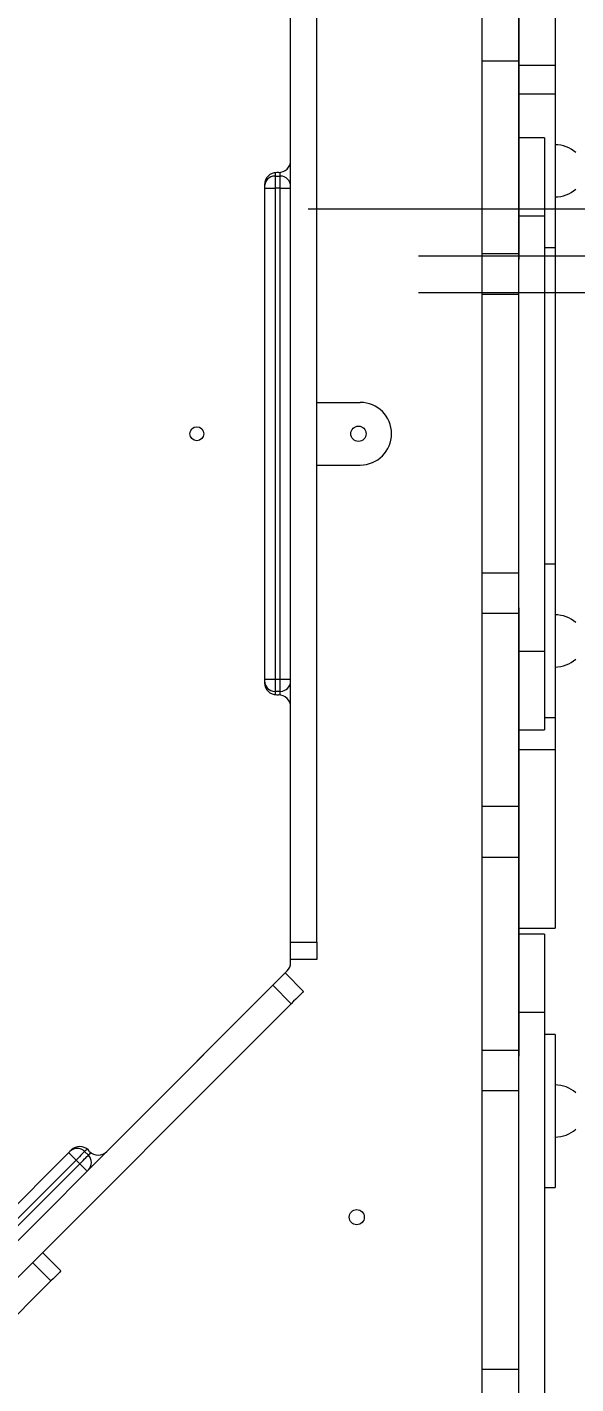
# Model space of a CAD drawing. Header units: millimetres. Extents: x -5427 to 5041, y -4732 to 3732.
# Drawn here: x 201 to 516, y 636 to 1415 of the extents above; entities that cross this region are included whole.
import ezdxf

# ---------------------------------------------------------------- set-up
doc = ezdxf.new("R2010")
doc.units = ezdxf.units.MM
doc.layers.add('DIKOM_ОБЪЕКТ', color=7, linetype='Continuous')
doc.layers.add('DIKOM_РАЗМЕР_ОБЪЕКТА', color=7, linetype='Continuous')
doc.styles.add('style1', font='arial.ttf', dxfattribs={"width": 0.8})
doc.dimstyles.new('1-50', dxfattribs={"dimtxt": 300, "dimasz": 200, "dimexe": 100, "dimexo": 0, "dimgap": 100, "dimtad": 1, "dimtxsty": 'style1', "dimcen": 200, "dimclrd": 7, "dimclre": 7, "dimclrt": 7, "dimadec": 1, "dimazin": 2, "dimtfac": 1, "dimtmove": 0, "dimatfit": 2, "dimfxl": 0, "dimlwd": 25, "dimlwe": 18, "dimarcsym": 0})

# ---------------------------------------------------------------- blocks, each defined once
blk = doc.blocks.new('*D2')
at = {"layer": 'Defpoints', "color": 0, "transparency": 16777216}
for p in [(3071.69, 1268.63), (-2679.76, 366.63), (3071.69, -4057.3)]:
    blk.add_point(p, dxfattribs=at)
at = {"layer": 'DIKOM_РАЗМЕР_ОБЪЕКТА', "color": 7, "lineweight": 18, "transparency": 16777216}
for p, q in [((3071.69, 1268.63), (3071.69, -4157.3)), ((-2679.76, 366.63), (-2679.76, -4157.3))]:
    blk.add_line(p, q, dxfattribs=at)
at = {"layer": 'DIKOM_РАЗМЕР_ОБЪЕКТА', "color": 7, "lineweight": 25, "transparency": 16777216}
blk.add_line((-2479.76, -4057.3), (2871.69, -4057.3), dxfattribs=at)
at = {"layer": 'DIKOM_РАЗМЕР_ОБЪЕКТА', "color": 7, "transparency": 16777216}
for points in [[(-2479.76, -4023.97), (-2479.76, -4090.63), (-2679.76, -4057.3)], [(2871.69, -4023.97), (2871.69, -4090.63), (3071.69, -4057.3)]]:
    blk.add_solid(points, dxfattribs=at)
at = {"layer": 'DIKOM_РАЗМЕР_ОБЪЕКТА', "color": 7, "transparency": 16777216, "insert": (195.97, -3804.13), "char_height": 300, "attachment_point": 5, "style": 'style1'}
blk.add_mtext('5700', dxfattribs=at)

msp = doc.modelspace()

# ---------------------------------------------------------------- linework, layer by layer
at = {"layer": 'DIKOM_ОБЪЕКТ', "color": 7, "linetype": 'Continuous', "lineweight": 15}
for p, q in [((504.241, 1495.681), (504.241, 1393.214)), ((352.241, 1338.634), (352.241, 1485.252)), ((352.241, 889.634), (352.241, 1473.634)), ((367.241, 889.634), (367.241, 1473.634)), ((483.341, 1439.718), (483.341, 1381.05)), ((462.241, 1425.051), (462.241, 1395.717)), ((483.241, 1425.051), (483.241, 1395.717)), ((483.241, 1395.717), (462.241, 1395.717)), ((462.241, 1395.717), (462.241, 1284.926)), ((483.241, 1395.717), (483.241, 1284.926)), ((504.241, 1393.214), (483.341, 1393.214)), ((504.241, 1393.214), (504.241, 1376.634)), ((483.341, 1381.05), (483.241, 1381.05)), ((483.341, 1381.05), (483.341, 1288.87)), ((504.241, 1376.634), (483.341, 1376.634)), ((504.241, 1376.634), (504.241, 1288.634)), ((498.241, 1351.634), (483.341, 1351.634)), ((498.241, 1351.634), (498.241, 1306.634)), ((351.949, 1336.634), (352.241, 1336.634)), ((343.241, 1331.562), (343.241, 1329.634)), ((343.241, 1329.634), (343.241, 1322.634)), ((343.241, 1329.634), (346.241, 1329.634)), ((345.241, 1331.634), (344.241, 1331.634)), ((346.241, 1329.634), (346.241, 1331.706)), ((346.241, 1322.634), (346.241, 1329.634)), ((337.241, 1324.634), (337.241, 1038.634)), ((337.241, 1322.634), (343.241, 1322.634)), ((346.241, 1322.634), (343.241, 1322.634)), ((343.241, 1322.634), (343.241, 1040.634)), ((346.241, 1040.634), (346.241, 1322.634)), ((346.241, 1322.634), (352.241, 1322.634)), ((615.011, 1310.634), (362.241, 1310.634)), ((498.241, 1306.634), (483.341, 1306.634)), ((498.241, 1306.634), (498.241, 1056.634)), ((483.341, 1288.87), (483.241, 1288.87)), ((483.341, 1288.87), (483.341, 1281.634)), ((498.241, 1288.634), (504.241, 1288.634)), ((504.241, 1288.634), (504.241, 1106.634)), ((686.158, 1283.634), (425.741, 1283.634)), ((483.241, 1284.926), (462.241, 1284.926)), ((462.241, 1284.926), (462.241, 1261.634)), ((483.241, 1284.926), (483.241, 1261.634)), ((483.341, 1281.634), (483.241, 1281.634)), ((686.158, 1262.634), (425.741, 1262.634)), ((483.241, 1261.634), (462.241, 1261.634)), ((462.241, 1261.634), (462.241, 1101.634)), ((483.241, 1261.634), (483.241, 1101.634)), ((367.241, 1199.634), (392.241, 1199.634)), ((367.241, 1163.634), (392.241, 1163.634)), ((504.241, 1106.634), (498.241, 1106.634)), ((504.241, 1106.634), (504.241, 1018.634)), ((483.241, 1101.634), (462.241, 1101.634)), ((462.241, 1101.634), (462.241, 1078.342)), ((483.241, 1101.634), (483.241, 1078.342)), ((483.241, 1078.342), (462.241, 1078.342)), ((462.241, 1078.342), (462.241, 967.551)), ((483.341, 1081.634), (483.241, 1081.634)), ((483.241, 1078.342), (483.241, 967.551)), ((483.341, 1081.634), (483.341, 1074.398)), ((483.341, 1074.398), (483.241, 1074.398)), ((483.341, 1074.398), (483.341, 982.218)), ((498.241, 1056.634), (483.341, 1056.634)), ((498.241, 1056.634), (498.241, 1011.634)), ((337.241, 1040.634), (343.241, 1040.634)), ((343.241, 1040.634), (343.241, 1033.634)), ((343.241, 1040.634), (346.241, 1040.634)), ((346.241, 1033.634), (346.241, 1040.634)), ((346.241, 1040.634), (352.241, 1040.634)), ((346.241, 1033.634), (343.241, 1033.634)), ((343.241, 1033.634), (343.241, 1031.706)), ((344.241, 1031.634), (345.241, 1031.634)), ((346.241, 1031.562), (346.241, 1033.634)), ((351.949, 1026.634), (352.241, 1026.634)), ((352.241, 878.015), (352.241, 1024.634)), ((498.241, 1018.634), (504.241, 1018.634)), ((504.241, 1018.634), (504.241, 1000.054)), ((483.341, 1011.634), (498.241, 1011.634)), ((504.241, 1000.054), (483.341, 1000.054)), ((504.241, 1000.054), (504.241, 897.587)), ((483.341, 982.218), (483.241, 982.218)), ((483.341, 982.218), (483.341, 923.55)), ((483.241, 967.551), (462.241, 967.551)), ((462.241, 967.551), (462.241, 938.217)), ((483.241, 967.551), (483.241, 938.217)), ((483.241, 938.217), (462.241, 938.217)), ((462.241, 938.217), (462.241, 827.425)), ((483.241, 938.217), (483.241, 827.425)), ((483.341, 923.55), (483.241, 923.55)), ((483.341, 923.55), (483.341, 831.37)), ((483.341, 897.587), (504.241, 897.587)), ((352.241, 889.634), (367.241, 889.634)), ((367.241, 889.634), (367.241, 879.634)), ((498.241, 894.134), (483.341, 894.134)), ((498.241, 894.134), (498.241, 849.134)), ((246.515, 769.39), (350.19, 873.066)), ((367.241, 879.634), (352.241, 879.634)), ((349.046, 871.921), (359.652, 861.315)), ((-70.976, 451.9), (341.975, 864.85)), ((352.581, 854.244), (341.975, 864.85)), ((-60.369, 441.293), (352.581, 854.244)), ((498.241, 849.134), (483.341, 849.134)), ((498.241, 849.134), (498.241, 599.134)), ((504.241, 836.634), (498.241, 836.634)), ((504.241, 836.634), (504.241, 748.634)), ((483.241, 827.425), (462.241, 827.425)), ((462.241, 827.425), (462.241, 804.134)), ((483.341, 831.37), (483.241, 831.37)), ((483.241, 827.425), (483.241, 804.134)), ((483.341, 831.37), (483.341, 824.134)), ((483.341, 824.134), (483.241, 824.134)), ((483.241, 804.134), (462.241, 804.134)), ((462.241, 804.134), (462.241, 644.134)), ((483.241, 804.134), (483.241, 644.134)), ((226.009, 770.098), (23.777, 567.865)), ((228.838, 764.441), (29.434, 565.037)), ((230.959, 762.319), (228.838, 764.441)), ((233.787, 769.39), (235.909, 767.269)), ((236.616, 769.39), (235.909, 770.098)), ((31.555, 562.916), (230.959, 762.319)), ((498.241, 748.634), (504.241, 748.634)), ((220.165, 700.755), (209.629, 711.291)), ((214.426, 695.017), (203.89, 705.552)), ((173.979, 654.569), (214.426, 695.017)), ((483.241, 644.134), (462.241, 644.134)), ((462.241, 644.134), (462.241, 620.842)), ((483.241, 644.134), (483.241, 620.842))]:
    msp.add_line(p, q, dxfattribs=at)
at = {"layer": 'DIKOM_ОБЪЕКТ', "color": 7, "linetype": 'Continuous', "lineweight": 15, "flags": 128}
for points in [[(359.652, 861.315), (359.517, 861.179), (359.114, 860.776), (358.461, 860.123), (357.581, 859.243), (356.51, 858.172), (355.287, 856.95), (353.961, 855.623), (352.581, 854.244)], [(224.595, 768.684), (224.677, 768.602), (224.918, 768.36), (225.31, 767.968), (225.838, 767.441), (226.481, 766.798), (227.214, 766.064), (228.01, 765.269), (228.838, 764.441)], [(233.787, 769.39), (233.692, 769.295), (233.411, 769.014), (232.953, 768.556), (232.338, 767.941), (231.588, 767.191), (230.732, 766.335), (229.803, 765.406), (228.838, 764.441)], [(230.959, 762.319), (231.925, 763.285), (232.853, 764.214), (233.709, 765.069), (234.459, 765.819), (235.075, 766.435), (235.532, 766.893), (235.814, 767.174), (235.909, 767.269)], [(235.151, 770.754), (234.622, 770.225), (234.164, 769.768), (233.883, 769.486), (233.787, 769.39)], [(235.909, 767.269), (236.004, 767.364), (236.285, 767.646), (236.743, 768.103), (237.358, 768.719), (237.374, 768.734)], [(244.895, 768.183), (245.02, 768.058), (245.101, 767.977)], [(230.959, 762.319), (231.787, 761.492), (232.583, 760.696), (233.316, 759.962), (233.959, 759.32), (234.487, 758.792), (234.879, 758.4), (235.12, 758.158), (235.202, 758.077)], [(220.165, 700.755), (220.161, 700.752), (219.987, 700.578), (219.557, 700.148), (218.888, 699.479), (218.005, 698.595), (216.939, 697.53), (215.732, 696.322), (214.426, 695.017)]]:
    msp.add_lwpolyline(points, dxfattribs=at)
at = {"layer": 'DIKOM_ОБЪЕКТ', "color": 7, "linetype": 'Continuous', "lineweight": 15}
for centre, radius in [((298.241, 1181.634), 4), ((391.241, 1181.634), 4.4), ((390.241, 731.651), 4.318)]:
    msp.add_circle(centre, radius, dxfattribs=at)
for centre, radius, start, end in [((504.08, 1328.957), 18.677, 49.378843, 89.509067), ((345.241, 1338.634), 7, 270, 0), ((344.241, 1324.634), 7, 90, 180), ((343.241, 1323.634), 6, 90, 180), ((346.241, 1323.634), 6, 0, 90), ((504.08, 1336.311), 18.677, 270.490933, 310.621157), ((392.241, 1181.634), 18, 0, 90), ((392.241, 1181.634), 18, 270, 0), ((504.08, 1058.957), 18.677, 49.378843, 89.509067), ((504.08, 1066.311), 18.677, 270.490933, 310.621157), ((343.241, 1039.634), 6, 180, 270), ((344.241, 1038.634), 7, 180, 270), ((346.241, 1039.634), 6, 270, 0), ((345.241, 1024.634), 7, 0, 90), ((345.241, 878.015), 7, 315, 0), ((504.08, 788.957), 18.677, 49.378843, 89.509067), ((504.08, 796.311), 18.677, 270.490933, 310.621157), ((230.959, 765.148), 7, 45, 135), ((229.545, 765.148), 6, 45, 135), ((231.666, 763.027), 6, 315, 45), ((241.566, 774.34), 7, 225, 315)]:
    msp.add_arc(centre, radius, start, end, dxfattribs=at)

# ---------------------------------------------------------------- dimensions: what is measured, and where the dimension line sits
at = {"layer": 'DIKOM_РАЗМЕР_ОБЪЕКТА'}
dim = msp.add_linear_dim(base=(3071.691, -4057.301), p1=(-2679.759, 366.634), p2=(3071.691, 1268.634), text='5700', dimstyle='1-50', dxfattribs=at)
dim.commit()
dim.dimension.update_dxf_attribs({"geometry": '*D2', "text_midpoint": (195.966, -4057.301), "dimtype": 160})

doc.saveas('drawing.dxf')
